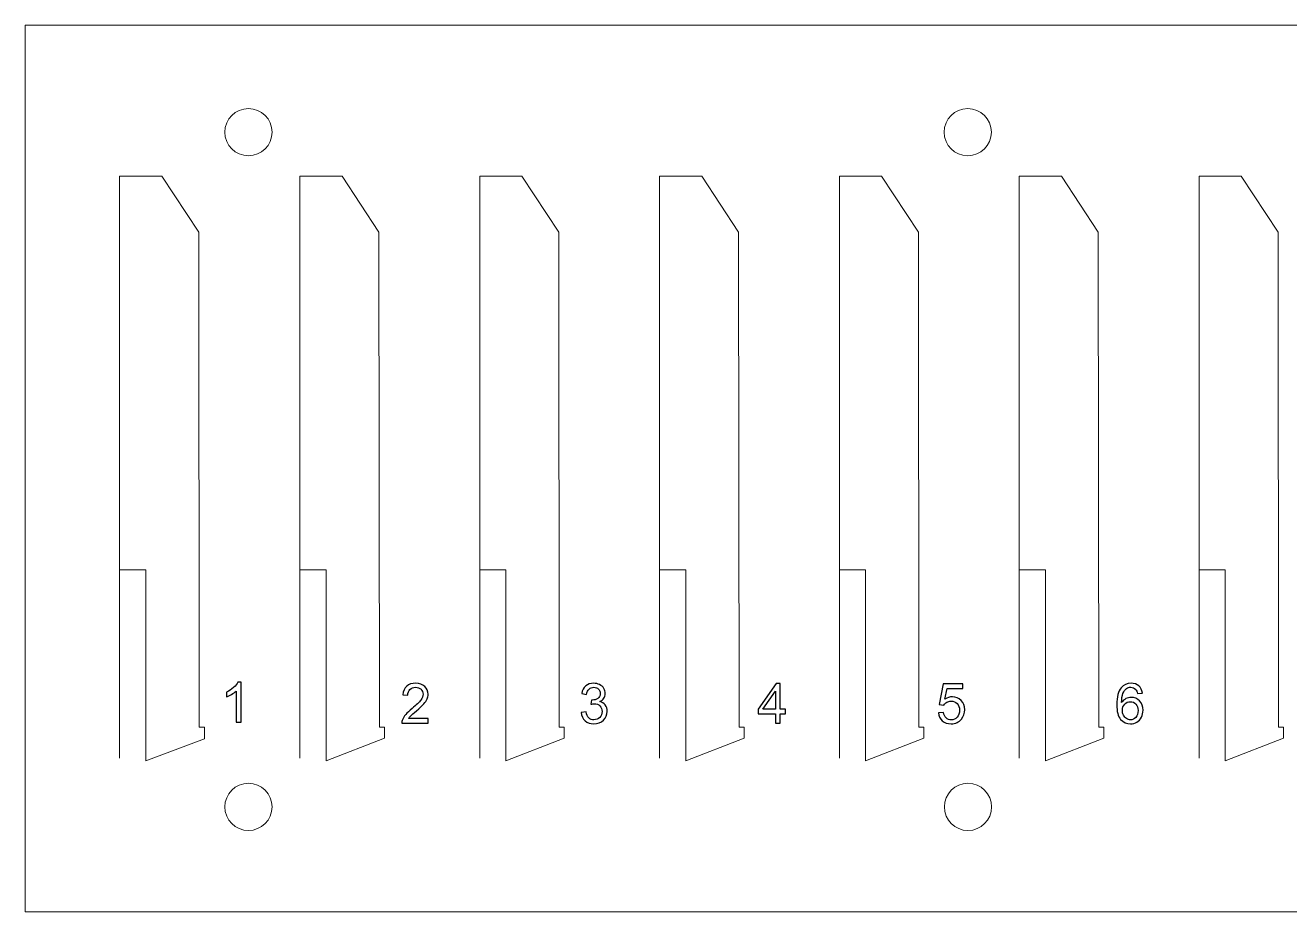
# Model space of a CAD drawing. Header units: millimetres. Extents: x -126 to 98, y -25 to 54.
# Drawn here: x -125.6 to -13.1, y -24.7 to 54.1 of the extents above; entities that cross this region are included whole.
import ezdxf

# ---------------------------------------------------------------- set-up
doc = ezdxf.new("R2010")
doc.units = ezdxf.units.MM
doc.header["$MEASUREMENT"] = 0
doc.layers.add('Layer 1', color=7, linetype='Continuous')

msp = doc.modelspace()

# ---------------------------------------------------------------- linework, layer by layer
at = {"layer": 'Layer 1', "color": 1, "lineweight": 9}
for centre in [(-105.73, 44.5823), (-41.73, 44.5823), (-105.73, -15.4177), (-41.7138, -15.4177)]:
    msp.add_ellipse(centre, major_axis=(0, 2.1), ratio=1, dxfattribs=at)
for points, knots in [([(-125.5839, 54.0859), (-125.5839, 54.0859), (97.3013, 54.0859), (97.3013, 54.0859), (97.3013, 54.0859), (97.3013, 54.0859), (98.4161, 54.0859), (98.4161, 54.0859), (98.4161, 54.0859), (98.4161, 54.0859), (98.3153, -24.7375), (98.3153, -24.7375), (98.3153, -24.7375), (98.3153, -24.7375), (-125.5839, -24.7375), (-125.5839, -24.7375), (-125.5839, -24.7375), (-125.5839, -24.7375), (-125.5839, 54.0859), (-125.5839, 54.0859)], [0, 0, 0, 0, 0.16666667, 0.16666667, 0.16666667, 0.16666667, 0.33333333, 0.33333333, 0.33333333, 0.33333333, 0.5, 0.5, 0.5, 0.5, 0.66666667, 0.66666667, 0.66666667, 0.66666667, 1, 1, 1, 1]), ([(-117.1941, 40.6758), (-117.1941, 40.6758), (-113.4334, 40.6758), (-113.4334, 40.6758), (-113.4334, 40.6758), (-113.4334, 40.6758), (-110.1557, 35.6807), (-110.1557, 35.6807), (-110.1557, 35.6807), (-110.1557, 35.6807), (-110.1188, -8.3242), (-110.1188, -8.3242), (-110.1188, -8.3242), (-110.1188, -8.3242), (-109.6397, -8.3295), (-109.6397, -8.3295), (-109.6397, -8.3295), (-109.6397, -8.3295), (-109.633, -9.3643), (-109.633, -9.3643), (-109.633, -9.3643), (-109.633, -9.3643), (-114.8603, -11.3242), (-114.8603, -11.3242), (-114.8603, -11.3242), (-114.8603, -11.3242), (-114.8565, -4.3325), (-114.8565, -4.3325), (-114.8565, -4.3325), (-114.8565, -4.3325), (-114.8565, -4.3325), (-114.8565, -4.3325), (-114.8565, -4.3325), (-114.8565, -4.3325), (-114.8565, 5.6583), (-114.8565, 5.6583), (-114.8565, 5.6583), (-114.8565, 5.6583), (-117.1941, 5.6583), (-117.1941, 5.6583), (-117.1941, 5.6583), (-117.1941, 5.6583), (-117.1941, 40.6758), (-117.1941, 40.6758)], [0, 0, 0, 0, 0.08333333, 0.08333333, 0.08333333, 0.08333333, 0.16666667, 0.16666667, 0.16666667, 0.16666667, 0.25, 0.25, 0.25, 0.25, 0.33333333, 0.33333333, 0.33333333, 0.33333333, 0.41666667, 0.41666667, 0.41666667, 0.41666667, 0.5, 0.5, 0.5, 0.5, 0.58333333, 0.58333333, 0.58333333, 0.58333333, 0.66666667, 0.66666667, 0.66666667, 0.66666667, 0.75, 0.75, 0.75, 0.75, 0.83333333, 0.83333333, 0.83333333, 0.83333333, 1, 1, 1, 1]), ([(-101.1543, 40.6758), (-101.1543, 40.6758), (-97.3936, 40.6758), (-97.3936, 40.6758), (-97.3936, 40.6758), (-97.3936, 40.6758), (-94.1159, 35.6807), (-94.1159, 35.6807), (-94.1159, 35.6807), (-94.1159, 35.6807), (-94.079, -8.3242), (-94.079, -8.3242), (-94.079, -8.3242), (-94.079, -8.3242), (-93.633, -8.3242), (-93.633, -8.3242), (-93.633, -8.3242), (-93.633, -8.3242), (-93.633, -9.3084), (-93.633, -9.3084), (-93.633, -9.3084), (-93.633, -9.3084), (-98.8205, -11.3242), (-98.8205, -11.3242), (-98.8205, -11.3242), (-98.8205, -11.3242), (-98.8167, -4.3325), (-98.8167, -4.3325), (-98.8167, -4.3325), (-98.8167, -4.3325), (-98.8167, -4.3325), (-98.8167, -4.3325), (-98.8167, -4.3325), (-98.8167, -4.3325), (-98.8167, 5.6583), (-98.8167, 5.6583), (-98.8167, 5.6583), (-98.8167, 5.6583), (-101.1543, 5.6583), (-101.1543, 5.6583), (-101.1543, 5.6583), (-101.1543, 5.6583), (-101.1543, 40.6758), (-101.1543, 40.6758)], [0, 0, 0, 0, 0.08333333, 0.08333333, 0.08333333, 0.08333333, 0.16666667, 0.16666667, 0.16666667, 0.16666667, 0.25, 0.25, 0.25, 0.25, 0.33333333, 0.33333333, 0.33333333, 0.33333333, 0.41666667, 0.41666667, 0.41666667, 0.41666667, 0.5, 0.5, 0.5, 0.5, 0.58333333, 0.58333333, 0.58333333, 0.58333333, 0.66666667, 0.66666667, 0.66666667, 0.66666667, 0.75, 0.75, 0.75, 0.75, 0.83333333, 0.83333333, 0.83333333, 0.83333333, 1, 1, 1, 1]), ([(-85.1543, 40.6758), (-85.1543, 40.6758), (-81.3936, 40.6758), (-81.3936, 40.6758), (-81.3936, 40.6758), (-81.3936, 40.6758), (-78.1159, 35.6807), (-78.1159, 35.6807), (-78.1159, 35.6807), (-78.1159, 35.6807), (-78.079, -8.3242), (-78.079, -8.3242), (-78.079, -8.3242), (-78.079, -8.3242), (-77.633, -8.3242), (-77.633, -8.3242), (-77.633, -8.3242), (-77.633, -8.3242), (-77.633, -9.3084), (-77.633, -9.3084), (-77.633, -9.3084), (-77.633, -9.3084), (-82.8205, -11.3242), (-82.8205, -11.3242), (-82.8205, -11.3242), (-82.8205, -11.3242), (-82.8167, -4.3325), (-82.8167, -4.3325), (-82.8167, -4.3325), (-82.8167, -4.3325), (-82.8167, -4.3325), (-82.8167, -4.3325), (-82.8167, -4.3325), (-82.8167, -4.3325), (-82.8167, 5.6583), (-82.8167, 5.6583), (-82.8167, 5.6583), (-82.8167, 5.6583), (-85.1543, 5.6583), (-85.1543, 5.6583), (-85.1543, 5.6583), (-85.1543, 5.6583), (-85.1543, 40.6758), (-85.1543, 40.6758)], [0, 0, 0, 0, 0.08333333, 0.08333333, 0.08333333, 0.08333333, 0.16666667, 0.16666667, 0.16666667, 0.16666667, 0.25, 0.25, 0.25, 0.25, 0.33333333, 0.33333333, 0.33333333, 0.33333333, 0.41666667, 0.41666667, 0.41666667, 0.41666667, 0.5, 0.5, 0.5, 0.5, 0.58333333, 0.58333333, 0.58333333, 0.58333333, 0.66666667, 0.66666667, 0.66666667, 0.66666667, 0.75, 0.75, 0.75, 0.75, 0.83333333, 0.83333333, 0.83333333, 0.83333333, 1, 1, 1, 1]), ([(-69.1543, 40.6758), (-69.1543, 40.6758), (-65.3936, 40.6758), (-65.3936, 40.6758), (-65.3936, 40.6758), (-65.3936, 40.6758), (-62.1159, 35.6807), (-62.1159, 35.6807), (-62.1159, 35.6807), (-62.1159, 35.6807), (-62.079, -8.3242), (-62.079, -8.3242), (-62.079, -8.3242), (-62.079, -8.3242), (-61.633, -8.3242), (-61.633, -8.3242), (-61.633, -8.3242), (-61.633, -8.3242), (-61.6329, -9.3084), (-61.6329, -9.3084), (-61.6329, -9.3084), (-61.6329, -9.3084), (-66.8205, -11.3242), (-66.8205, -11.3242), (-66.8205, -11.3242), (-66.8205, -11.3242), (-66.8167, -4.3325), (-66.8167, -4.3325), (-66.8167, -4.3325), (-66.8167, -4.3325), (-66.8167, -4.3325), (-66.8167, -4.3325), (-66.8167, -4.3325), (-66.8167, -4.3325), (-66.8167, 5.6583), (-66.8167, 5.6583), (-66.8167, 5.6583), (-66.8167, 5.6583), (-69.1543, 5.6583), (-69.1543, 5.6583), (-69.1543, 5.6583), (-69.1543, 5.6583), (-69.1543, 40.6758), (-69.1543, 40.6758)], [0, 0, 0, 0, 0.08333333, 0.08333333, 0.08333333, 0.08333333, 0.16666667, 0.16666667, 0.16666667, 0.16666667, 0.25, 0.25, 0.25, 0.25, 0.33333333, 0.33333333, 0.33333333, 0.33333333, 0.41666667, 0.41666667, 0.41666667, 0.41666667, 0.5, 0.5, 0.5, 0.5, 0.58333333, 0.58333333, 0.58333333, 0.58333333, 0.66666667, 0.66666667, 0.66666667, 0.66666667, 0.75, 0.75, 0.75, 0.75, 0.83333333, 0.83333333, 0.83333333, 0.83333333, 1, 1, 1, 1]), ([(-53.1543, 40.6758), (-53.1543, 40.6758), (-49.3936, 40.6758), (-49.3936, 40.6758), (-49.3936, 40.6758), (-49.3936, 40.6758), (-46.1159, 35.6807), (-46.1159, 35.6807), (-46.1159, 35.6807), (-46.1159, 35.6807), (-46.079, -8.3242), (-46.079, -8.3242), (-46.079, -8.3242), (-46.079, -8.3242), (-45.633, -8.3242), (-45.633, -8.3242), (-45.633, -8.3242), (-45.633, -8.3242), (-45.6329, -9.3084), (-45.6329, -9.3084), (-45.6329, -9.3084), (-45.6329, -9.3084), (-50.8205, -11.3242), (-50.8205, -11.3242), (-50.8205, -11.3242), (-50.8205, -11.3242), (-50.8167, -4.3325), (-50.8167, -4.3325), (-50.8167, -4.3325), (-50.8167, -4.3325), (-50.8167, -4.3325), (-50.8167, -4.3325), (-50.8167, -4.3325), (-50.8167, -4.3325), (-50.8167, 5.6583), (-50.8167, 5.6583), (-50.8167, 5.6583), (-50.8167, 5.6583), (-53.1543, 5.6583), (-53.1543, 5.6583), (-53.1543, 5.6583), (-53.1543, 5.6583), (-53.1543, 40.6758), (-53.1543, 40.6758)], [0, 0, 0, 0, 0.08333333, 0.08333333, 0.08333333, 0.08333333, 0.16666667, 0.16666667, 0.16666667, 0.16666667, 0.25, 0.25, 0.25, 0.25, 0.33333333, 0.33333333, 0.33333333, 0.33333333, 0.41666667, 0.41666667, 0.41666667, 0.41666667, 0.5, 0.5, 0.5, 0.5, 0.58333333, 0.58333333, 0.58333333, 0.58333333, 0.66666667, 0.66666667, 0.66666667, 0.66666667, 0.75, 0.75, 0.75, 0.75, 0.83333333, 0.83333333, 0.83333333, 0.83333333, 1, 1, 1, 1]), ([(-37.1543, 40.6758), (-37.1543, 40.6758), (-33.3936, 40.6758), (-33.3936, 40.6758), (-33.3936, 40.6758), (-33.3936, 40.6758), (-30.1159, 35.6807), (-30.1159, 35.6807), (-30.1159, 35.6807), (-30.1159, 35.6807), (-30.079, -8.3242), (-30.079, -8.3242), (-30.079, -8.3242), (-30.079, -8.3242), (-29.633, -8.3242), (-29.633, -8.3242), (-29.633, -8.3242), (-29.633, -8.3242), (-29.633, -9.3084), (-29.633, -9.3084), (-29.633, -9.3084), (-29.633, -9.3084), (-34.8205, -11.3242), (-34.8205, -11.3242), (-34.8205, -11.3242), (-34.8205, -11.3242), (-34.8167, -4.3325), (-34.8167, -4.3325), (-34.8167, -4.3325), (-34.8167, -4.3325), (-34.8167, -4.3325), (-34.8167, -4.3325), (-34.8167, -4.3325), (-34.8167, -4.3325), (-34.8167, 5.6583), (-34.8167, 5.6583), (-34.8167, 5.6583), (-34.8167, 5.6583), (-37.1543, 5.6583), (-37.1543, 5.6583), (-37.1543, 5.6583), (-37.1543, 5.6583), (-37.1543, 40.6758), (-37.1543, 40.6758)], [0, 0, 0, 0, 0.08333333, 0.08333333, 0.08333333, 0.08333333, 0.16666667, 0.16666667, 0.16666667, 0.16666667, 0.25, 0.25, 0.25, 0.25, 0.33333333, 0.33333333, 0.33333333, 0.33333333, 0.41666667, 0.41666667, 0.41666667, 0.41666667, 0.5, 0.5, 0.5, 0.5, 0.58333333, 0.58333333, 0.58333333, 0.58333333, 0.66666667, 0.66666667, 0.66666667, 0.66666667, 0.75, 0.75, 0.75, 0.75, 0.83333333, 0.83333333, 0.83333333, 0.83333333, 1, 1, 1, 1]), ([(-21.1543, 40.6758), (-21.1543, 40.6758), (-17.3936, 40.6758), (-17.3936, 40.6758), (-17.3936, 40.6758), (-17.3936, 40.6758), (-14.1159, 35.6807), (-14.1159, 35.6807), (-14.1159, 35.6807), (-14.1159, 35.6807), (-14.079, -8.3242), (-14.079, -8.3242), (-14.079, -8.3242), (-14.079, -8.3242), (-13.633, -8.3242), (-13.633, -8.3242), (-13.633, -8.3242), (-13.633, -8.3242), (-13.633, -9.3084), (-13.633, -9.3084), (-13.633, -9.3084), (-13.633, -9.3084), (-18.8205, -11.3242), (-18.8205, -11.3242), (-18.8205, -11.3242), (-18.8205, -11.3242), (-18.8167, -4.3325), (-18.8167, -4.3325), (-18.8167, -4.3325), (-18.8167, -4.3325), (-18.8167, -4.3325), (-18.8167, -4.3325), (-18.8167, -4.3325), (-18.8167, -4.3325), (-18.8167, 5.6583), (-18.8167, 5.6583), (-18.8167, 5.6583), (-18.8167, 5.6583), (-21.1543, 5.6583), (-21.1543, 5.6583), (-21.1543, 5.6583), (-21.1543, 5.6583), (-21.1543, 40.6758), (-21.1543, 40.6758)], [0, 0, 0, 0, 0.08333333, 0.08333333, 0.08333333, 0.08333333, 0.16666667, 0.16666667, 0.16666667, 0.16666667, 0.25, 0.25, 0.25, 0.25, 0.33333333, 0.33333333, 0.33333333, 0.33333333, 0.41666667, 0.41666667, 0.41666667, 0.41666667, 0.5, 0.5, 0.5, 0.5, 0.58333333, 0.58333333, 0.58333333, 0.58333333, 0.66666667, 0.66666667, 0.66666667, 0.66666667, 0.75, 0.75, 0.75, 0.75, 0.83333333, 0.83333333, 0.83333333, 0.83333333, 1, 1, 1, 1])]:
    msp.add_open_spline(points, degree=3, knots=knots, dxfattribs=at)
for points in [[(-117.1941, 5.6583), (-117.1941, 5.6583), (-117.1941, -11.0944), (-117.1941, -11.0944)], [(-101.1543, 5.6583), (-101.1543, 5.6583), (-101.1543, -11.0944), (-101.1543, -11.0944)], [(-85.1543, 5.6583), (-85.1543, 5.6583), (-85.1543, -11.0944), (-85.1543, -11.0944)], [(-69.1543, 5.6583), (-69.1543, 5.6583), (-69.1543, -11.0944), (-69.1543, -11.0944)], [(-53.1543, 5.6583), (-53.1543, 5.6583), (-53.1543, -11.0944), (-53.1543, -11.0944)], [(-37.1543, 5.6583), (-37.1543, 5.6583), (-37.1543, -11.0944), (-37.1543, -11.0944)], [(-21.1543, 5.6583), (-21.1543, 5.6583), (-21.1543, -11.0944), (-21.1543, -11.0944)]]:
    msp.add_open_spline(points, degree=3, dxfattribs=at)
at = {"layer": 'Layer 1', "color": 5}
for points, knots in [([(-106.3849, -7.886), (-106.3849, -7.886), (-106.8195, -7.886), (-106.8195, -7.886), (-106.8195, -7.886), (-106.8195, -7.886), (-106.8195, -5.1187), (-106.8195, -5.1187), (-106.8195, -5.1187), (-106.924, -5.2191), (-107.0615, -5.3187), (-107.2311, -5.4183), (-107.2311, -5.4183), (-107.4006, -5.5179), (-107.5537, -5.5928), (-107.6887, -5.6422), (-107.6887, -5.6422), (-107.6887, -5.6422), (-107.6887, -5.2224), (-107.6887, -5.2224), (-107.6887, -5.2224), (-107.4459, -5.1088), (-107.2335, -4.9705), (-107.0516, -4.8075), (-107.0516, -4.8075), (-106.8697, -4.6454), (-106.7405, -4.4882), (-106.6648, -4.3351), (-106.6648, -4.3351), (-106.6648, -4.3351), (-106.3849, -4.3351), (-106.3849, -4.3351), (-106.3849, -4.3351), (-106.3849, -4.3351), (-106.3849, -7.886), (-106.3849, -7.886)], [0, 0, 0, 0, 0.1, 0.1, 0.1, 0.1, 0.2, 0.2, 0.2, 0.2, 0.3, 0.3, 0.3, 0.3, 0.4, 0.4, 0.4, 0.4, 0.5, 0.5, 0.5, 0.5, 0.6, 0.6, 0.6, 0.6, 0.7, 0.7, 0.7, 0.7, 0.8, 0.8, 0.8, 0.8, 1, 1, 1, 1]), ([(-89.7379, -7.5587), (-89.7379, -7.5587), (-89.7379, -7.9736), (-89.7379, -7.9736), (-89.7379, -7.9736), (-89.7379, -7.9736), (-92.0789, -7.9736), (-92.0789, -7.9736), (-92.0789, -7.9736), (-92.0822, -7.8691), (-92.0649, -7.7686), (-92.0278, -7.6715), (-92.0278, -7.6715), (-91.9678, -7.5127), (-91.8715, -7.3554), (-91.7389, -7.2015), (-91.7389, -7.2015), (-91.6064, -7.0476), (-91.4171, -6.8698), (-91.171, -6.6681), (-91.171, -6.6681), (-90.7882, -6.3529), (-90.5281, -6.1035), (-90.3923, -5.9191), (-90.3923, -5.9191), (-90.2557, -5.7347), (-90.1874, -5.5602), (-90.1874, -5.3956), (-90.1874, -5.3956), (-90.1874, -5.2236), (-90.2491, -5.0787), (-90.3726, -4.9602), (-90.3726, -4.9602), (-90.496, -4.8425), (-90.6574, -4.7832), (-90.8557, -4.7832), (-90.8557, -4.7832), (-91.0656, -4.7832), (-91.2335, -4.8458), (-91.3595, -4.9709), (-91.3595, -4.9709), (-91.4854, -5.0952), (-91.5488, -5.268), (-91.5504, -5.4894), (-91.5504, -5.4894), (-91.5504, -5.4894), (-91.9949, -5.445), (-91.9949, -5.445), (-91.9949, -5.445), (-91.9645, -5.1124), (-91.8492, -4.8589), (-91.65, -4.6844), (-91.65, -4.6844), (-91.45, -4.5099), (-91.1825, -4.4227), (-90.8458, -4.4227), (-90.8458, -4.4227), (-90.5067, -4.4227), (-90.2376, -4.5165), (-90.04, -4.705), (-90.04, -4.705), (-89.8416, -4.8935), (-89.7429, -5.1273), (-89.7429, -5.4055), (-89.7429, -5.4055), (-89.7429, -5.5471), (-89.7717, -5.6862), (-89.8301, -5.8228), (-89.8301, -5.8228), (-89.8877, -5.9603), (-89.984, -6.1043), (-90.1182, -6.2558), (-90.1182, -6.2558), (-90.2532, -6.4064), (-90.4763, -6.6146), (-90.7874, -6.878), (-90.7874, -6.878), (-91.0483, -7.097), (-91.2163, -7.2451), (-91.2903, -7.3233), (-91.2903, -7.3233), (-91.3644, -7.4015), (-91.4253, -7.4797), (-91.4739, -7.5587), (-91.4739, -7.5587), (-91.4739, -7.5587), (-89.7379, -7.5587), (-89.7379, -7.5587)], [0, 0, 0, 0, 0.04347826, 0.04347826, 0.04347826, 0.04347826, 0.08695652, 0.08695652, 0.08695652, 0.08695652, 0.13043478, 0.13043478, 0.13043478, 0.13043478, 0.17391304, 0.17391304, 0.17391304, 0.17391304, 0.2173913, 0.2173913, 0.2173913, 0.2173913, 0.26086957, 0.26086957, 0.26086957, 0.26086957, 0.30434783, 0.30434783, 0.30434783, 0.30434783, 0.34782609, 0.34782609, 0.34782609, 0.34782609, 0.39130435, 0.39130435, 0.39130435, 0.39130435, 0.43478261, 0.43478261, 0.43478261, 0.43478261, 0.47826087, 0.47826087, 0.47826087, 0.47826087, 0.52173913, 0.52173913, 0.52173913, 0.52173913, 0.56521739, 0.56521739, 0.56521739, 0.56521739, 0.60869565, 0.60869565, 0.60869565, 0.60869565, 0.65217391, 0.65217391, 0.65217391, 0.65217391, 0.69565217, 0.69565217, 0.69565217, 0.69565217, 0.73913043, 0.73913043, 0.73913043, 0.73913043, 0.7826087, 0.7826087, 0.7826087, 0.7826087, 0.82608696, 0.82608696, 0.82608696, 0.82608696, 0.86956522, 0.86956522, 0.86956522, 0.86956522, 0.91304348, 0.91304348, 0.91304348, 0.91304348, 1, 1, 1, 1]), ([(-76.1239, -7.0352), (-76.1239, -7.0352), (-75.6893, -6.976), (-75.6893, -6.976), (-75.6893, -6.976), (-75.6391, -7.2229), (-75.5551, -7.4007), (-75.4357, -7.5094), (-75.4357, -7.5094), (-75.3164, -7.618), (-75.1699, -7.6723), (-74.9962, -7.6723), (-74.9962, -7.6723), (-74.7904, -7.6723), (-74.6167, -7.6016), (-74.4768, -7.46), (-74.4768, -7.46), (-74.3369, -7.3184), (-74.2669, -7.1431), (-74.2669, -6.934), (-74.2669, -6.934), (-74.2669, -6.7348), (-74.3319, -6.5702), (-74.4628, -6.4401), (-74.4628, -6.4401), (-74.5929, -6.3109), (-74.7583, -6.2459), (-74.96, -6.2459), (-74.96, -6.2459), (-75.0423, -6.2459), (-75.1444, -6.2623), (-75.267, -6.2944), (-75.267, -6.2944), (-75.267, -6.2944), (-75.2184, -5.9142), (-75.2184, -5.9142), (-75.2184, -5.9142), (-75.1896, -5.9175), (-75.1658, -5.9191), (-75.1485, -5.9191), (-75.1485, -5.9191), (-74.9625, -5.9191), (-74.7962, -5.8705), (-74.6472, -5.7742), (-74.6472, -5.7742), (-74.499, -5.6779), (-74.425, -5.5298), (-74.425, -5.3297), (-74.425, -5.3297), (-74.425, -5.1709), (-74.4793, -5.0392), (-74.5871, -4.9347), (-74.5871, -4.9347), (-74.6949, -4.8301), (-74.8341, -4.7783), (-75.0044, -4.7783), (-75.0044, -4.7783), (-75.174, -4.7783), (-75.3148, -4.8318), (-75.4275, -4.9388), (-75.4275, -4.9388), (-75.5403, -5.0458), (-75.6127, -5.2063), (-75.6448, -5.4203), (-75.6448, -5.4203), (-75.6448, -5.4203), (-76.0794, -5.3413), (-76.0794, -5.3413), (-76.0794, -5.3413), (-76.0259, -5.0499), (-75.9057, -4.8235), (-75.7173, -4.663), (-75.7173, -4.663), (-75.5296, -4.5025), (-75.295, -4.4227), (-75.0151, -4.4227), (-75.0151, -4.4227), (-74.8225, -4.4227), (-74.6447, -4.4638), (-74.4826, -4.547), (-74.4826, -4.547), (-74.3196, -4.6293), (-74.1953, -4.742), (-74.1097, -4.8844), (-74.1097, -4.8844), (-74.0233, -5.0277), (-73.9805, -5.1791), (-73.9805, -5.3396), (-73.9805, -5.3396), (-73.9805, -5.4919), (-74.0216, -5.6302), (-74.1031, -5.7553), (-74.1031, -5.7553), (-74.1854, -5.8804), (-74.3073, -5.98), (-74.4678, -6.0541), (-74.4678, -6.0541), (-74.2587, -6.1018), (-74.0965, -6.2023), (-73.9805, -6.3545), (-73.9805, -6.3545), (-73.8652, -6.506), (-73.8076, -6.6969), (-73.8076, -6.9249), (-73.8076, -6.9249), (-73.8076, -7.2336), (-73.9204, -7.4962), (-74.1451, -7.711), (-74.1451, -7.711), (-74.3706, -7.9259), (-74.6554, -8.0329), (-74.9995, -8.0329), (-74.9995, -8.0329), (-75.3098, -8.0329), (-75.5674, -7.9399), (-75.7724, -7.7547), (-75.7724, -7.7547), (-75.9782, -7.5694), (-76.0951, -7.3299), (-76.1239, -7.0352)], [0, 0, 0, 0, 0.03225806, 0.03225806, 0.03225806, 0.03225806, 0.06451613, 0.06451613, 0.06451613, 0.06451613, 0.09677419, 0.09677419, 0.09677419, 0.09677419, 0.12903226, 0.12903226, 0.12903226, 0.12903226, 0.16129032, 0.16129032, 0.16129032, 0.16129032, 0.19354839, 0.19354839, 0.19354839, 0.19354839, 0.22580645, 0.22580645, 0.22580645, 0.22580645, 0.25806452, 0.25806452, 0.25806452, 0.25806452, 0.29032258, 0.29032258, 0.29032258, 0.29032258, 0.32258065, 0.32258065, 0.32258065, 0.32258065, 0.35483871, 0.35483871, 0.35483871, 0.35483871, 0.38709677, 0.38709677, 0.38709677, 0.38709677, 0.41935484, 0.41935484, 0.41935484, 0.41935484, 0.4516129, 0.4516129, 0.4516129, 0.4516129, 0.48387097, 0.48387097, 0.48387097, 0.48387097, 0.51612903, 0.51612903, 0.51612903, 0.51612903, 0.5483871, 0.5483871, 0.5483871, 0.5483871, 0.58064516, 0.58064516, 0.58064516, 0.58064516, 0.61290323, 0.61290323, 0.61290323, 0.61290323, 0.64516129, 0.64516129, 0.64516129, 0.64516129, 0.67741935, 0.67741935, 0.67741935, 0.67741935, 0.70967742, 0.70967742, 0.70967742, 0.70967742, 0.74193548, 0.74193548, 0.74193548, 0.74193548, 0.77419355, 0.77419355, 0.77419355, 0.77419355, 0.80645161, 0.80645161, 0.80645161, 0.80645161, 0.83870968, 0.83870968, 0.83870968, 0.83870968, 0.87096774, 0.87096774, 0.87096774, 0.87096774, 0.90322581, 0.90322581, 0.90322581, 0.90322581, 0.93548387, 0.93548387, 0.93548387, 0.93548387, 1, 1, 1, 1]), ([(-58.8453, -7.9736), (-58.8453, -7.9736), (-58.8453, -7.1291), (-58.8453, -7.1291), (-58.8453, -7.1291), (-58.8453, -7.1291), (-60.3812, -7.1291), (-60.3812, -7.1291), (-60.3812, -7.1291), (-60.3812, -7.1291), (-60.3812, -6.729), (-60.3812, -6.729), (-60.3812, -6.729), (-60.3812, -6.729), (-58.7663, -4.4375), (-58.7663, -4.4375), (-58.7663, -4.4375), (-58.7663, -4.4375), (-58.4107, -4.4375), (-58.4107, -4.4375), (-58.4107, -4.4375), (-58.4107, -4.4375), (-58.4107, -6.729), (-58.4107, -6.729), (-58.4107, -6.729), (-58.4107, -6.729), (-57.9316, -6.729), (-57.9316, -6.729), (-57.9316, -6.729), (-57.9316, -6.729), (-57.9316, -7.1291), (-57.9316, -7.1291), (-57.9316, -7.1291), (-57.9316, -7.1291), (-58.4107, -7.1291), (-58.4107, -7.1291), (-58.4107, -7.1291), (-58.4107, -7.1291), (-58.4107, -7.9736), (-58.4107, -7.9736), (-58.4107, -7.9736), (-58.4107, -7.9736), (-58.8453, -7.9736), (-58.8453, -7.9736)], [0, 0, 0, 0, 0.08333333, 0.08333333, 0.08333333, 0.08333333, 0.16666667, 0.16666667, 0.16666667, 0.16666667, 0.25, 0.25, 0.25, 0.25, 0.33333333, 0.33333333, 0.33333333, 0.33333333, 0.41666667, 0.41666667, 0.41666667, 0.41666667, 0.5, 0.5, 0.5, 0.5, 0.58333333, 0.58333333, 0.58333333, 0.58333333, 0.66666667, 0.66666667, 0.66666667, 0.66666667, 0.75, 0.75, 0.75, 0.75, 0.83333333, 0.83333333, 0.83333333, 0.83333333, 1, 1, 1, 1]), ([(-44.3423, -7.0451), (-44.3423, -7.0451), (-43.8879, -7.0106), (-43.8879, -7.0106), (-43.8879, -7.0106), (-43.8542, -7.232), (-43.776, -7.3982), (-43.6541, -7.5102), (-43.6541, -7.5102), (-43.5323, -7.6213), (-43.3833, -7.6773), (-43.208, -7.6773), (-43.208, -7.6773), (-42.9965, -7.6773), (-42.8195, -7.5983), (-42.6755, -7.441), (-42.6755, -7.441), (-42.5322, -7.283), (-42.4606, -7.0739), (-42.4606, -6.8138), (-42.4606, -6.8138), (-42.4606, -6.5661), (-42.5289, -6.371), (-42.6664, -6.2278), (-42.6664, -6.2278), (-42.8039, -6.0845), (-42.9858, -6.0129), (-43.2121, -6.0129), (-43.2121, -6.0129), (-43.3529, -6.0129), (-43.4788, -6.045), (-43.5908, -6.1092), (-43.5908, -6.1092), (-43.7019, -6.1734), (-43.7891, -6.2566), (-43.8533, -6.3586), (-43.8533, -6.3586), (-43.8533, -6.3586), (-44.2633, -6.2994), (-44.2633, -6.2994), (-44.2633, -6.2994), (-44.2633, -6.2994), (-43.9225, -4.4819), (-43.9225, -4.4819), (-43.9225, -4.4819), (-43.9225, -4.4819), (-42.1692, -4.4819), (-42.1692, -4.4819), (-42.1692, -4.4819), (-42.1692, -4.4819), (-42.1692, -4.8968), (-42.1692, -4.8968), (-42.1692, -4.8968), (-42.1692, -4.8968), (-43.576, -4.8968), (-43.576, -4.8968), (-43.576, -4.8968), (-43.576, -4.8968), (-43.7644, -5.8508), (-43.7644, -5.8508), (-43.7644, -5.8508), (-43.5529, -5.7018), (-43.3307, -5.6277), (-43.0985, -5.6277), (-43.0985, -5.6277), (-42.7907, -5.6277), (-42.5306, -5.7347), (-42.3191, -5.9487), (-42.3191, -5.9487), (-42.1075, -6.1627), (-42.0013, -6.4377), (-42.0013, -6.7735), (-42.0013, -6.7735), (-42.0013, -7.0937), (-42.0943, -7.3703), (-42.2804, -7.6032), (-42.2804, -7.6032), (-42.5067, -7.8896), (-42.8162, -8.0329), (-43.208, -8.0329), (-43.208, -8.0329), (-43.529, -8.0329), (-43.7908, -7.9423), (-43.9941, -7.7621), (-43.9941, -7.7621), (-44.1974, -7.5818), (-44.3135, -7.3431), (-44.3423, -7.0451)], [0, 0, 0, 0, 0.04347826, 0.04347826, 0.04347826, 0.04347826, 0.08695652, 0.08695652, 0.08695652, 0.08695652, 0.13043478, 0.13043478, 0.13043478, 0.13043478, 0.17391304, 0.17391304, 0.17391304, 0.17391304, 0.2173913, 0.2173913, 0.2173913, 0.2173913, 0.26086957, 0.26086957, 0.26086957, 0.26086957, 0.30434783, 0.30434783, 0.30434783, 0.30434783, 0.34782609, 0.34782609, 0.34782609, 0.34782609, 0.39130435, 0.39130435, 0.39130435, 0.39130435, 0.43478261, 0.43478261, 0.43478261, 0.43478261, 0.47826087, 0.47826087, 0.47826087, 0.47826087, 0.52173913, 0.52173913, 0.52173913, 0.52173913, 0.56521739, 0.56521739, 0.56521739, 0.56521739, 0.60869565, 0.60869565, 0.60869565, 0.60869565, 0.65217391, 0.65217391, 0.65217391, 0.65217391, 0.69565217, 0.69565217, 0.69565217, 0.69565217, 0.73913043, 0.73913043, 0.73913043, 0.73913043, 0.7826087, 0.7826087, 0.7826087, 0.7826087, 0.82608696, 0.82608696, 0.82608696, 0.82608696, 0.86956522, 0.86956522, 0.86956522, 0.86956522, 0.91304348, 0.91304348, 0.91304348, 0.91304348, 1, 1, 1, 1]), ([(-26.1945, -5.3018), (-26.1945, -5.3018), (-26.6242, -5.3363), (-26.6242, -5.3363), (-26.6242, -5.3363), (-26.6628, -5.1659), (-26.718, -5.0417), (-26.7896, -4.9643), (-26.7896, -4.9643), (-26.9073, -4.84), (-27.053, -4.7783), (-27.2259, -4.7783), (-27.2259, -4.7783), (-27.365, -4.7783), (-27.4884, -4.8169), (-27.5946, -4.8943), (-27.5946, -4.8943), (-27.7312, -4.9939), (-27.8383, -5.1388), (-27.9181, -5.3297), (-27.9181, -5.3297), (-27.9971, -5.5215), (-28.0383, -5.794), (-28.0416, -6.1471), (-28.0416, -6.1471), (-27.937, -5.9882), (-27.8086, -5.8697), (-27.6572, -5.7932), (-27.6572, -5.7932), (-27.5057, -5.7158), (-27.3477, -5.6771), (-27.1814, -5.6771), (-27.1814, -5.6771), (-26.8917, -5.6771), (-26.6447, -5.7841), (-26.4406, -5.9973), (-26.4406, -5.9973), (-26.2373, -6.2105), (-26.1352, -6.4854), (-26.1352, -6.8237), (-26.1352, -6.8237), (-26.1352, -7.0459), (-26.183, -7.2517), (-26.2784, -7.4427), (-26.2784, -7.4427), (-26.3748, -7.6337), (-26.5056, -7.7793), (-26.6735, -7.8806), (-26.6735, -7.8806), (-26.8406, -7.9818), (-27.0308, -8.0329), (-27.2431, -8.0329), (-27.2431, -8.0329), (-27.6045, -8.0329), (-27.9, -7.8995), (-28.1288, -7.6337), (-28.1288, -7.6337), (-28.3568, -7.3678), (-28.4712, -6.9291), (-28.4712, -6.3183), (-28.4712, -6.3183), (-28.4712, -5.6351), (-28.3445, -5.138), (-28.0918, -4.8276), (-28.0918, -4.8276), (-27.8712, -4.5577), (-27.574, -4.4227), (-27.1995, -4.4227), (-27.1995, -4.4227), (-26.9213, -4.4227), (-26.6925, -4.5009), (-26.5147, -4.6564), (-26.5147, -4.6564), (-26.3369, -4.812), (-26.2299, -5.0268), (-26.1945, -5.3018)], [0, 0, 0, 0, 0.05, 0.05, 0.05, 0.05, 0.1, 0.1, 0.1, 0.1, 0.15, 0.15, 0.15, 0.15, 0.2, 0.2, 0.2, 0.2, 0.25, 0.25, 0.25, 0.25, 0.3, 0.3, 0.3, 0.3, 0.35, 0.35, 0.35, 0.35, 0.4, 0.4, 0.4, 0.4, 0.45, 0.45, 0.45, 0.45, 0.5, 0.5, 0.5, 0.5, 0.55, 0.55, 0.55, 0.55, 0.6, 0.6, 0.6, 0.6, 0.65, 0.65, 0.65, 0.65, 0.7, 0.7, 0.7, 0.7, 0.75, 0.75, 0.75, 0.75, 0.8, 0.8, 0.8, 0.8, 0.85, 0.85, 0.85, 0.85, 0.9, 0.9, 0.9, 0.9, 1, 1, 1, 1]), ([(-58.8453, -6.729), (-58.8453, -6.729), (-58.8453, -5.138), (-58.8453, -5.138), (-58.8453, -5.138), (-58.8453, -5.138), (-59.954, -6.729), (-59.954, -6.729), (-59.954, -6.729), (-59.954, -6.729), (-58.8453, -6.729), (-58.8453, -6.729)], [0, 0, 0, 0, 0.25, 0.25, 0.25, 0.25, 0.5, 0.5, 0.5, 0.5, 1, 1, 1, 1]), ([(-27.9724, -6.8278), (-27.9724, -6.9776), (-27.9403, -7.1209), (-27.8769, -7.2575), (-27.8769, -7.2575), (-27.8136, -7.3941), (-27.7247, -7.4978), (-27.6119, -7.5694), (-27.6119, -7.5694), (-27.4983, -7.6411), (-27.3781, -7.6773), (-27.2505, -7.6773), (-27.2505, -7.6773), (-27.0653, -7.6773), (-26.9073, -7.6032), (-26.7764, -7.455), (-26.7764, -7.455), (-26.6456, -7.3069), (-26.5797, -7.106), (-26.5797, -6.8517), (-26.5797, -6.8517), (-26.5797, -6.6072), (-26.6447, -6.4146), (-26.774, -6.2739), (-26.774, -6.2739), (-26.9032, -6.1331), (-27.0678, -6.0623), (-27.2678, -6.0623), (-27.2678, -6.0623), (-27.4637, -6.0623), (-27.6308, -6.1331), (-27.7675, -6.2739), (-27.7675, -6.2739), (-27.9041, -6.4146), (-27.9724, -6.599), (-27.9724, -6.8278)], [0, 0, 0, 0, 0.1, 0.1, 0.1, 0.1, 0.2, 0.2, 0.2, 0.2, 0.3, 0.3, 0.3, 0.3, 0.4, 0.4, 0.4, 0.4, 0.5, 0.5, 0.5, 0.5, 0.6, 0.6, 0.6, 0.6, 0.7, 0.7, 0.7, 0.7, 0.8, 0.8, 0.8, 0.8, 1, 1, 1, 1])]:
    msp.add_open_spline(points, degree=3, knots=knots, dxfattribs=at)

doc.saveas('drawing.dxf')
